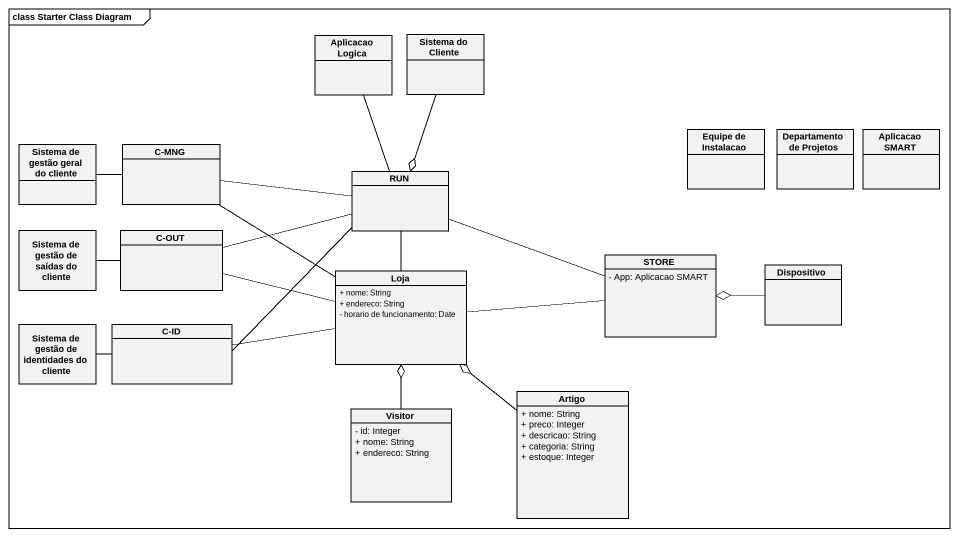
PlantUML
@startuml
mainframe class Starter Class Diagram
hide circle
hide empty members
skinparam classAttributeIconSize 0
class "Aplicacao Logica" as Aplicacao_Logica
class "Sistema do Cliente" as Sistema_do_Cliente
class "Equipe de Instalacao" as Equipe_de_Instalacao
class "Departamento de Projetos" as Departamento_de_Projetos
class "Aplicacao SMART" as Aplicacao_SMART
class "Sistema de gestão geral do cliente" as Sistema_de_gestão_geral_do
class "C-MNG" as C_MNG
class RUN
class "Sistema de gestão de saídas do cliente" as Sistema_de_gestão_de_saídas
class "C-OUT" as C_OUT
class Loja {
  + nome: String
  + endereco: String
  - horario de funcionamento: Date
}
class STORE {
  - App: Aplicacao SMART
}
class Dispositivo
class "Sistema de gestão de identidades do cliente" as Sistema_de_gestão_de
class "C-ID" as C_ID
class Artigo {
  + nome: String
  + preco: Integer
  + descricao: String
  + categoria: String
  + estoque: Integer
}
class Visitor {
  - id: Integer
  + nome: String
  + endereco: String
}
Sistema_do_Cliente --o RUN
C_MNG -left- Sistema_de_gestão_geral_do
C_MNG -right- RUN
C_MNG -- Loja
RUN -up- Aplicacao_Logica
RUN -- Loja
RUN -right- STORE
C_OUT -right- RUN
C_OUT -left- Sistema_de_gestão_de_saídas
C_OUT -right- Loja
STORE -left- Loja
Dispositivo -left-o STORE
C_ID -up- RUN
C_ID -right- Loja
C_ID -left- Sistema_de_gestão_de
Artigo -up-o Loja
Visitor -up-o Loja
@enduml
